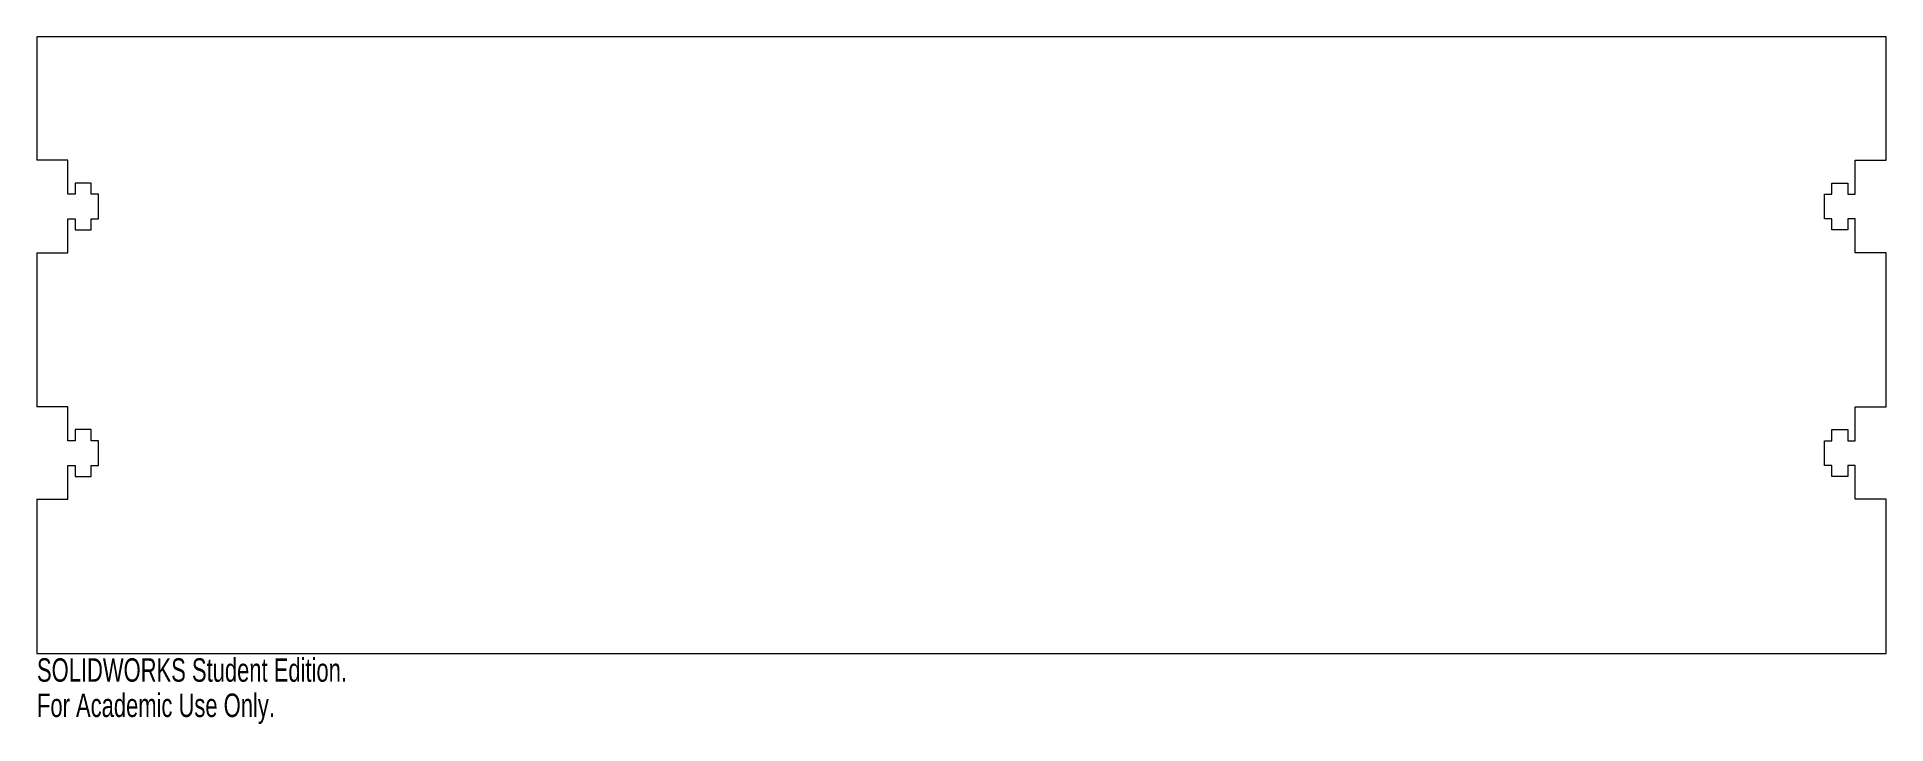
# Model space of a CAD drawing. Header units: inches. Extents: x 0 to 15, y -0.6 to 5.
import ezdxf

# ---------------------------------------------------------------- set-up
doc = ezdxf.new("R2010")
doc.units = ezdxf.units.IN
doc.header["$MEASUREMENT"] = 0
doc.styles.add('SLDTEXTSTYLE0', font='TXT', dxfattribs={"width": 0.7})

msp = doc.modelspace()

# ---------------------------------------------------------------- linework, layer by layer
at = {"color": 7, "linetype": 'Continuous', "lineweight": 15}
for p, q in [((0, 5), (0, 4)), ((15, 5), (0, 5)), ((15, 4), (15, 5)), ((0.25, 4), (0, 4)), ((0.25, 3.725), (0.25, 4)), ((14.75, 4), (15, 4)), ((14.75, 3.725), (14.75, 4)), ((0.44, 3.815), (0.31, 3.815)), ((0.31, 3.815), (0.31, 3.725)), ((0.44, 3.725), (0.44, 3.815)), ((14.56, 3.815), (14.69, 3.815)), ((14.56, 3.725), (14.56, 3.815)), ((14.69, 3.815), (14.69, 3.725)), ((0.31, 3.725), (0.25, 3.725)), ((0.5, 3.725), (0.44, 3.725)), ((0.5, 3.525), (0.5, 3.725)), ((14.5, 3.725), (14.56, 3.725)), ((14.5, 3.525), (14.5, 3.725)), ((14.69, 3.725), (14.75, 3.725)), ((0.25, 3.25), (0.25, 3.525)), ((0.25, 3.525), (0.31, 3.525)), ((0.31, 3.525), (0.31, 3.435)), ((0.44, 3.435), (0.44, 3.525)), ((0.44, 3.525), (0.5, 3.525)), ((14.56, 3.525), (14.5, 3.525)), ((14.56, 3.435), (14.56, 3.525)), ((14.69, 3.525), (14.69, 3.435)), ((14.75, 3.525), (14.69, 3.525)), ((14.75, 3.25), (14.75, 3.525)), ((0.31, 3.435), (0.44, 3.435)), ((14.69, 3.435), (14.56, 3.435)), ((0, 3.25), (0, 2)), ((0, 3.25), (0.25, 3.25)), ((15, 3.25), (14.75, 3.25)), ((15, 2), (15, 3.25)), ((0.25, 2), (0, 2)), ((0.25, 1.725), (0.25, 2)), ((14.75, 2), (15, 2)), ((14.75, 1.725), (14.75, 2)), ((0.44, 1.815), (0.31, 1.815)), ((0.31, 1.815), (0.31, 1.725)), ((0.44, 1.725), (0.44, 1.815)), ((14.56, 1.815), (14.69, 1.815)), ((14.56, 1.725), (14.56, 1.815)), ((14.69, 1.815), (14.69, 1.725)), ((0.31, 1.725), (0.25, 1.725)), ((0.5, 1.725), (0.44, 1.725)), ((0.5, 1.525), (0.5, 1.725)), ((14.5, 1.725), (14.56, 1.725)), ((14.5, 1.525), (14.5, 1.725)), ((14.69, 1.725), (14.75, 1.725)), ((0.25, 1.25), (0.25, 1.525)), ((0.25, 1.525), (0.31, 1.525)), ((0.31, 1.525), (0.31, 1.435)), ((0.44, 1.435), (0.44, 1.525)), ((0.44, 1.525), (0.5, 1.525)), ((14.56, 1.525), (14.5, 1.525)), ((14.56, 1.435), (14.56, 1.525)), ((14.69, 1.525), (14.69, 1.435)), ((14.75, 1.525), (14.69, 1.525)), ((14.75, 1.25), (14.75, 1.525)), ((0.31, 1.435), (0.44, 1.435)), ((14.69, 1.435), (14.56, 1.435)), ((0, 1.25), (0, 0)), ((0, 1.25), (0.25, 1.25)), ((15, 1.25), (14.75, 1.25)), ((15, 0), (15, 1.25)), ((0, 0), (15, 0))]:
    msp.add_line(p, q, dxfattribs=at)

# ---------------------------------------------------------------- texts
at = {"color": 7, "linetype": 'Continuous', "char_height": 0.1903, "attachment_point": 1, "style": 'SLDTEXTSTYLE0'}
for s, insert in [('SOLIDWORKS Student Edition.', (0, -0.04)), ('For Academic Use Only.', (0, -0.326))]:
    msp.add_mtext(s, dxfattribs=dict(at, insert=insert))

doc.saveas('drawing.dxf')
